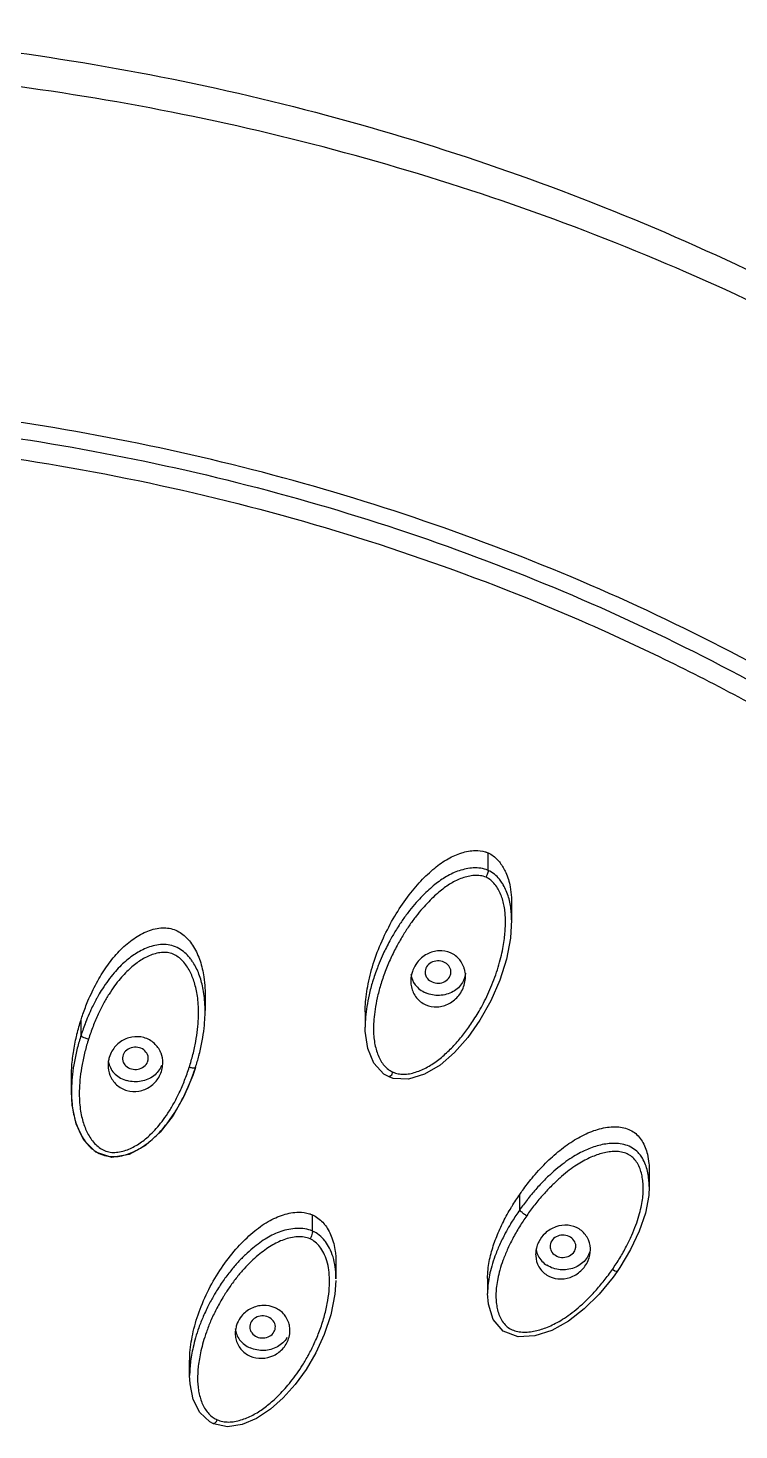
# Model space of a CAD drawing. Extents: x -1802 to -1505, y -7177 to -6757.
# Drawn here: x -1712.2 to -1692.71, y -6900.28 to -6861.85 of the extents above; entities that cross this region are included whole.
import ezdxf

# ---------------------------------------------------------------- set-up
doc = ezdxf.new("R2010")
doc.units = 0
doc.header["$LTSCALE"] = 5
doc.header["$MEASUREMENT"] = 0
doc.layers.add('DWG', color=7, linetype='CONTINUOUS')

msp = doc.modelspace()

# ---------------------------------------------------------------- linework, layer by layer
at = {"layer": 'DWG'}
for p, q in [((-1699.584, -6884.943), (-1699.584, -6884.462)), ((-1698.942, -6885.85), (-1698.942, -6886.305)), ((-1707.343, -6888.354), (-1707.343, -6888.788)), ((-1710.744, -6889.464), (-1710.744, -6889.041)), ((-1702.953, -6888.822), (-1702.953, -6889.243)), ((-1711.007, -6891.007), (-1711.007, -6890.595)), ((-1707.606, -6890.351), (-1707.68, -6890.569)), ((-1702.298, -6890.606), (-1702.44, -6890.526)), ((-1702.185, -6890.646), (-1702.298, -6890.606)), ((-1701.764, -6890.669), (-1702.185, -6890.646)), ((-1710.987, -6891.379), (-1711.007, -6891.004)), ((-1695.168, -6893.166), (-1695.168, -6893.611)), ((-1698.718, -6894.251), (-1698.718, -6893.828)), ((-1704.397, -6894.831), (-1704.397, -6894.388)), ((-1703.755, -6895.707), (-1703.755, -6896.136)), ((-1696.046, -6895.937), (-1696.159, -6896.095)), ((-1699.598, -6896.133), (-1699.598, -6896.539)), ((-1696.159, -6896.095), (-1696.538, -6896.557)), ((-1699.576, -6896.833), (-1699.598, -6896.539)), ((-1707.766, -6898.794), (-1707.766, -6898.39)), ((-1707.111, -6900.117), (-1707.212, -6900.064)), ((-1706.731, -6900.196), (-1707.111, -6900.117)), ((-1706.329, -6900.134), (-1706.731, -6900.196))]:
    msp.add_line(p, q, dxfattribs=at)
for points in [[(-1698.942, -6886.301), (-1698.974, -6886.805), (-1699.083, -6887.373), (-1699.266, -6887.956), (-1699.512, -6888.524), (-1699.807, -6889.052), (-1700.143, -6889.527), (-1700.508, -6889.939), (-1700.901, -6890.28), (-1701.323, -6890.533), (-1701.764, -6890.669)], [(-1702.882, -6889.825), (-1702.951, -6889.353), (-1702.953, -6889.243)], [(-1702.44, -6890.526), (-1702.714, -6890.231), (-1702.882, -6889.825)], [(-1707.68, -6890.569), (-1707.924, -6891.146), (-1708.221, -6891.667), (-1708.571, -6892.121), (-1708.974, -6892.485), (-1709.421, -6892.732), (-1709.896, -6892.817), (-1710.341, -6892.672), (-1710.667, -6892.336), (-1710.878, -6891.892), (-1710.987, -6891.379)], [(-1695.168, -6893.608), (-1695.18, -6893.852), (-1695.272, -6894.34), (-1695.441, -6894.837), (-1695.676, -6895.335)], [(-1695.676, -6895.335), (-1695.973, -6895.831), (-1696.046, -6895.937)], [(-1703.756, -6896.185), (-1703.783, -6896.563), (-1703.896, -6897.129)], [(-1696.538, -6896.557), (-1696.947, -6896.962), (-1697.381, -6897.3), (-1697.837, -6897.554), (-1698.304, -6897.706), (-1698.762, -6897.73), (-1699.172, -6897.579), (-1699.447, -6897.251), (-1699.576, -6896.833)], [(-1703.896, -6897.129), (-1704.078, -6897.67), (-1704.307, -6898.169), (-1704.574, -6898.625), (-1704.874, -6899.037), (-1705.2, -6899.402), (-1705.551, -6899.716), (-1705.93, -6899.967), (-1706.329, -6900.134)], [(-1707.669, -6899.445), (-1707.756, -6899.02), (-1707.766, -6898.79)], [(-1707.212, -6900.064), (-1707.487, -6899.809), (-1707.669, -6899.445)]]:
    msp.add_lwpolyline(points, dxfattribs=at)
for points, start_tangent, end_tangent in [([(-1784.746, -6916.717), (-1784.127, -6909.017), (-1781.977, -6900.568), (-1778.335, -6892.513), (-1773.29, -6885.057), (-1766.962, -6878.385), (-1759.495, -6872.662), (-1751.065, -6868.035), (-1741.876, -6864.631), (-1732.169, -6862.551), (-1722.198, -6861.855), (-1712.229, -6862.564), (-1702.525, -6864.658), (-1693.342, -6868.074), (-1684.921, -6872.712), (-1677.464, -6878.446), (-1671.148, -6885.126), (-1666.116, -6892.589), (-1662.488, -6900.648), (-1660.352, -6909.1), (-1659.747, -6916.717)], (0.000108, 1), (0.000114, -1)), ([(-1660.864, -6906.568), (-1662.805, -6900.054), (-1666.559, -6892.236), (-1671.683, -6885.021), (-1678.052, -6878.587), (-1685.51, -6873.092), (-1693.872, -6868.67), (-1702.933, -6865.432), (-1712.469, -6863.457), (-1722.246, -6862.793)], (-0.216879, 0.976199), (-1, 0)), ([(-1670.129, -6901.434), (-1672.284, -6897.611), (-1677.416, -6890.834), (-1683.77, -6884.878), (-1691.174, -6879.906), (-1699.426, -6876.053), (-1708.3, -6873.424), (-1717.555, -6872.092), (-1726.938, -6872.092), (-1731.035, -6872.514)], (-0.449185, 0.893439), (-0.990997, -0.133888)), ([(-1730.972, -6872.95), (-1726.896, -6872.529), (-1717.597, -6872.529), (-1708.426, -6873.85), (-1699.631, -6876.454), (-1691.453, -6880.273), (-1684.116, -6885.2), (-1677.818, -6891.103), (-1673.213, -6897.069)], (0.990963, 0.134135), (0.547309, -0.836931)), ([(-1730.93, -6873.51), (-1726.014, -6873.035), (-1720.99, -6872.938), (-1715.976, -6873.23), (-1711.013, -6873.908), (-1706.141, -6874.967), (-1701.398, -6876.399), (-1696.823, -6878.192), (-1692.453, -6880.332), (-1688.322, -6882.801), (-1684.465, -6885.579), (-1680.912, -6888.645), (-1677.692, -6891.973), (-1674.83, -6895.536), (-1672.35, -6899.307), (-1670.272, -6903.254), (-1668.612, -6907.346), (-1667.385, -6911.55), (-1666.826, -6914.31)], (0.990954, 0.134202), (0.165725, -0.986172)), ([(-1702.706, -6887.431), (-1702.456, -6886.797), (-1702.144, -6886.203), (-1701.793, -6885.675), (-1701.424, -6885.235), (-1701.048, -6884.882), (-1700.68, -6884.623), (-1700.308, -6884.462)], (0.311714, 0.950176), (0.955818, 0.293958)), ([(-1700.308, -6884.462), (-1699.939, -6884.398), (-1699.662, -6884.433)], (0.955818, 0.293958), (0.957579, -0.288171)), ([(-1699.662, -6884.433), (-1699.635, -6884.442)], (0.957579, -0.288171), (0.944914, -0.32732)), ([(-1699.635, -6884.442), (-1699.584, -6884.462)], (0.944914, -0.32732), (0.915449, -0.402433)), ([(-1699.584, -6884.462), (-1699.542, -6884.483)], (0.915449, -0.402433), (0.88422, -0.46707)), ([(-1699.542, -6884.483), (-1699.297, -6884.684), (-1699.253, -6884.738)], (0.88422, -0.46707), (0.602562, -0.798072)), ([(-1699.253, -6884.738), (-1699.099, -6885.003)], (0.602562, -0.798072), (0.404499, -0.914538)), ([(-1700.374, -6884.953), (-1700.555, -6885.024), (-1700.726, -6885.112), (-1700.887, -6885.215), (-1701.045, -6885.335), (-1701.206, -6885.473), (-1701.378, -6885.637), (-1701.556, -6885.828), (-1701.737, -6886.045), (-1701.917, -6886.289), (-1702, -6886.411)], (-0.949179, -0.314738), (-0.551782, -0.833988)), ([(-1699.64, -6885.131), (-1699.794, -6885.089), (-1699.96, -6885.084), (-1700.127, -6885.109), (-1700.293, -6885.156), (-1700.453, -6885.221), (-1700.605, -6885.303), (-1700.751, -6885.399), (-1700.897, -6885.512), (-1701.05, -6885.645)], (-0.915505, 0.402305), (-0.736553, -0.676379)), ([(-1699.989, -6884.877), (-1700.185, -6884.902), (-1700.374, -6884.953)], (-0.998705, -0.050869), (-0.949179, -0.314738)), ([(-1699.584, -6884.943), (-1699.786, -6884.886), (-1699.989, -6884.877)], (-0.915616, 0.402055), (-0.998705, -0.050869)), ([(-1699.584, -6884.943), (-1699.611, -6885.06), (-1699.64, -6885.131)], (0.001142, -0.999999), (-0.421508, -0.906825)), ([(-1699.509, -6885.214), (-1699.64, -6885.131)], (-0.771695, 0.635993), (-0.915218, 0.40296)), ([(-1699.274, -6885.187), (-1699.411, -6885.049), (-1699.584, -6884.943)], (-0.631982, 0.774983), (-0.915242, 0.402905)), ([(-1699.306, -6885.463), (-1699.397, -6885.329), (-1699.509, -6885.214)], (-0.497216, 0.867627), (-0.771695, 0.635993)), ([(-1699.232, -6885.243), (-1699.274, -6885.187)], (-0.58305, 0.812437), (-0.631982, 0.774983)), ([(-1699.099, -6885.003), (-1698.98, -6885.391)], (0.404499, -0.914538), (0.184106, -0.982906)), ([(-1699.234, -6885.61), (-1699.306, -6885.463)], (-0.385052, 0.922895), (-0.497216, 0.867627)), ([(-1699.118, -6886.095), (-1699.14, -6885.929), (-1699.179, -6885.767), (-1699.234, -6885.61)], (-0.092635, 0.9957), (-0.385052, 0.922895)), ([(-1699.167, -6885.342), (-1699.232, -6885.243)], (-0.504723, 0.863281), (-0.58305, 0.812437)), ([(-1699.022, -6885.681), (-1699.085, -6885.508), (-1699.167, -6885.342)], (-0.285619, 0.958343), (-0.504723, 0.863281)), ([(-1698.98, -6885.391), (-1698.946, -6885.684)], (0.184106, -0.982906), (0.052759, -0.998607)), ([(-1701.05, -6885.645), (-1701.212, -6885.803), (-1701.382, -6885.987), (-1701.555, -6886.196), (-1701.728, -6886.433), (-1701.902, -6886.701), (-1702.079, -6887.007), (-1702.251, -6887.352)], (-0.736553, -0.676379), (-0.418393, -0.908266)), ([(-1698.942, -6886.301), (-1698.943, -6886.222), (-1698.954, -6886.041), (-1698.979, -6885.86), (-1699.022, -6885.681)], (-0.001171, 0.999999), (-0.285619, 0.958343)), ([(-1698.946, -6885.684), (-1698.942, -6885.84), (-1698.942, -6885.85)], (0.052759, -0.998607), (0.000921, -1)), ([(-1699.118, -6886.621), (-1699.109, -6886.439), (-1699.108, -6886.265), (-1699.118, -6886.095)], (0.075416, 0.997152), (-0.092635, 0.9957)), ([(-1710.553, -6888.522), (-1710.318, -6888.031), (-1710.046, -6887.588), (-1709.737, -6887.201), (-1709.391, -6886.883), (-1709.011, -6886.648), (-1708.608, -6886.525), (-1708.232, -6886.552), (-1707.914, -6886.73), (-1707.658, -6887.038), (-1707.481, -6887.424)], (0.388644, 0.921388), (0.318907, -0.947786)), ([(-1702, -6886.411), (-1702.099, -6886.564), (-1702.257, -6886.835)], (-0.551782, -0.833988), (-0.483192, -0.875515)), ([(-1699.17, -6887.029), (-1699.138, -6886.815), (-1699.118, -6886.621)], (0.175062, 0.984557), (0.075416, 0.997152)), ([(-1707.696, -6887.431), (-1707.761, -6887.345), (-1707.899, -6887.201), (-1708.065, -6887.083), (-1708.256, -6887.005), (-1708.462, -6886.975), (-1708.669, -6886.991), (-1708.868, -6887.043), (-1709.052, -6887.119), (-1709.219, -6887.211), (-1709.375, -6887.316), (-1709.528, -6887.439), (-1709.681, -6887.583), (-1709.839, -6887.755), (-1709.999, -6887.958), (-1710.16, -6888.193)], (-0.566622, 0.823978), (-0.535916, -0.844271)), ([(-1702.257, -6886.835), (-1702.281, -6886.879), (-1702.459, -6887.233)], (-0.483192, -0.875515), (-0.420784, -0.907161)), ([(-1700.931, -6887.147), (-1701.258, -6887.24), (-1701.528, -6887.469)], (-0.998795, -0.049082), (-0.610592, -0.791945)), ([(-1700.614, -6887.204), (-1700.931, -6887.147)], (-0.915446, 0.402441), (-0.998795, -0.049082)), ([(-1699.288, -6887.529), (-1699.219, -6887.268), (-1699.17, -6887.029)], (0.279042, 0.960279), (0.175062, 0.984557)), ([(-1707.899, -6887.496), (-1708.015, -6887.372), (-1708.149, -6887.275), (-1708.296, -6887.214), (-1708.456, -6887.192), (-1708.624, -6887.207), (-1708.792, -6887.253), (-1708.953, -6887.322), (-1709.102, -6887.406), (-1709.243, -6887.504), (-1709.383, -6887.618), (-1709.525, -6887.754)], (-0.62278, 0.782397), (-0.697861, -0.716233)), ([(-1707.803, -6887.635), (-1707.899, -6887.496)], (-0.51383, 0.857892), (-0.62278, 0.782397)), ([(-1707.651, -6887.502), (-1707.696, -6887.431)], (-0.520038, 0.854143), (-0.566622, 0.823978)), ([(-1707.564, -6887.664), (-1707.651, -6887.502)], (-0.425361, 0.905024), (-0.520038, 0.854143)), ([(-1707.481, -6887.424), (-1707.377, -6887.864)], (0.318907, -0.947786), (0.145945, -0.989293)), ([(-1702.871, -6888.054), (-1702.706, -6887.431)], (0.195428, 0.980718), (0.311714, 0.950176)), ([(-1702.568, -6887.483), (-1702.619, -6887.612), (-1702.751, -6887.995)], (-0.380048, -0.924967), (-0.288943, -0.957346)), ([(-1702.459, -6887.233), (-1702.568, -6887.483)], (-0.420784, -0.907161), (-0.380048, -0.924967)), ([(-1702.251, -6887.352), (-1702.406, -6887.72), (-1702.532, -6888.091)], (-0.418393, -0.908266), (-0.287231, -0.957861)), ([(-1701.528, -6887.469), (-1701.648, -6887.683)], (-0.610592, -0.791945), (-0.361862, -0.932232)), ([(-1701.571, -6890.475), (-1701.404, -6890.412), (-1701.242, -6890.331), (-1701.086, -6890.236), (-1700.936, -6890.127), (-1700.792, -6890.008), (-1700.654, -6889.88), (-1700.523, -6889.745), (-1700.398, -6889.605), (-1700.278, -6889.462), (-1700.165, -6889.314), (-1700.055, -6889.159), (-1699.944, -6888.99), (-1699.83, -6888.8), (-1699.711, -6888.583), (-1699.592, -6888.34), (-1699.479, -6888.077), (-1699.375, -6887.803), (-1699.288, -6887.529)], (0.952926, 0.303202), (0.279042, 0.960279)), ([(-1700.795, -6887.456), (-1700.974, -6887.423), (-1701.148, -6887.473), (-1701.272, -6887.591), (-1701.311, -6887.747)], (-0.915446, 0.402441), (0.057622, -0.998338)), ([(-1700.609, -6887.783), (-1700.604, -6887.712), (-1700.66, -6887.561), (-1700.795, -6887.456)], (0.210257, 0.977646), (-0.915446, 0.402441)), ([(-1700.359, -6887.4), (-1700.614, -6887.204)], (-0.624603, 0.780942), (-0.915446, 0.402441)), ([(-1700.243, -6887.615), (-1700.359, -6887.4)], (-0.318195, 0.948025), (-0.624603, 0.780942)), ([(-1709.525, -6887.754), (-1709.672, -6887.916), (-1709.823, -6888.11), (-1709.976, -6888.336)], (-0.697861, -0.716233), (-0.532546, -0.846401)), ([(-1707.663, -6887.936), (-1707.726, -6887.782), (-1707.803, -6887.635)], (-0.336176, 0.941799), (-0.51383, 0.857892)), ([(-1707.343, -6888.788), (-1707.345, -6888.684), (-1707.361, -6888.435), (-1707.393, -6888.212), (-1707.437, -6888.013), (-1707.494, -6887.832), (-1707.564, -6887.664)], (-0.000024, 1), (-0.425361, 0.905024)), ([(-1707.377, -6887.864), (-1707.347, -6888.178)], (0.145945, -0.989293), (0.046797, -0.998904)), ([(-1701.683, -6887.794), (-1701.704, -6887.979)], (-0.228479, -0.973549), (0.000644, -1)), ([(-1701.7, -6887.794), (-1701.583, -6888.077)], (0.125144, -0.992139), (0.599636, -0.800273)), ([(-1701.669, -6887.742), (-1701.683, -6887.794)], (-0.290958, -0.956736), (-0.228479, -0.973549)), ([(-1701.648, -6887.683), (-1701.669, -6887.742)], (-0.361862, -0.932232), (-0.290958, -0.956736)), ([(-1701.311, -6887.747), (-1701.279, -6887.858)], (0.057622, -0.998338), (0.461829, -0.886969)), ([(-1701.295, -6888.628), (-1700.978, -6888.686), (-1700.652, -6888.595), (-1700.384, -6888.37), (-1700.228, -6888.047), (-1700.204, -6887.855)], (0.915446, -0.402441), (-0.000313, 1)), ([(-1701.279, -6887.858), (-1701.254, -6887.898), (-1701.119, -6888.003)], (0.461829, -0.886969), (0.915446, -0.402441)), ([(-1701.119, -6888.003), (-1700.94, -6888.036), (-1700.766, -6887.987), (-1700.642, -6887.868), (-1700.609, -6887.783)], (0.915446, -0.402441), (0.210257, 0.977646)), ([(-1700.206, -6887.759), (-1700.286, -6888.019)], (-0.066812, -0.997766), (-0.505203, -0.863001)), ([(-1700.22, -6887.699), (-1700.243, -6887.615)], (-0.204358, 0.978896), (-0.318195, 0.948025)), ([(-1700.204, -6887.855), (-1700.22, -6887.699)], (-0.000313, 1), (-0.204358, 0.978896)), ([(-1710.16, -6888.193), (-1710.272, -6888.379)], (-0.535916, -0.844271), (-0.496263, -0.868172)), ([(-1707.611, -6888.104), (-1707.663, -6887.936)], (-0.256811, 0.966462), (-0.336176, 0.941799)), ([(-1707.525, -6888.737), (-1707.54, -6888.5), (-1707.569, -6888.29), (-1707.611, -6888.104)], (-0.027242, 0.999629), (-0.256811, 0.966462)), ([(-1707.347, -6888.178), (-1707.343, -6888.344), (-1707.343, -6888.354)], (0.046797, -0.998904), (-0.00014, -1)), ([(-1702.947, -6888.622), (-1702.871, -6888.054)], (0.061678, 0.998096), (0.195428, 0.980718)), ([(-1702.751, -6887.995), (-1702.846, -6888.355)], (-0.288943, -0.957346), (-0.21943, -0.975628)), ([(-1702.532, -6888.091), (-1702.623, -6888.44), (-1702.682, -6888.751)], (-0.287231, -0.957861), (-0.15242, -0.988316)), ([(-1701.704, -6887.979), (-1701.687, -6888.139), (-1701.549, -6888.433), (-1701.295, -6888.628)], (0.000644, -1), (0.915446, -0.402441)), ([(-1701.583, -6888.077), (-1701.295, -6888.301)], (0.599636, -0.800273), (0.915446, -0.402441)), ([(-1700.286, -6888.019), (-1700.546, -6888.268), (-1700.915, -6888.371), (-1701.295, -6888.301)], (-0.505203, -0.863001), (-0.915446, 0.402441)), ([(-1710.693, -6888.886), (-1710.553, -6888.522)], (0.328614, 0.944464), (0.388644, 0.921388)), ([(-1710.317, -6888.46), (-1710.471, -6888.765), (-1710.573, -6888.996)], (-0.480112, -0.877207), (-0.382865, -0.923804)), ([(-1710.272, -6888.379), (-1710.317, -6888.46)], (-0.496263, -0.868172), (-0.480112, -0.877207)), ([(-1709.976, -6888.336), (-1710.126, -6888.593), (-1710.274, -6888.888)], (-0.532546, -0.846401), (-0.42089, -0.907112)), ([(-1702.846, -6888.355), (-1702.907, -6888.678), (-1702.942, -6888.968), (-1702.953, -6889.227), (-1702.953, -6889.233)], (-0.21943, -0.975628), (0.000037, -1)), ([(-1702.953, -6888.822), (-1702.947, -6888.622)], (0.000216, 1), (0.061678, 0.998096)), ([(-1710.855, -6889.433), (-1710.744, -6889.041)], (0.239211, 0.970968), (0.303723, 0.95276)), ([(-1710.744, -6889.041), (-1710.693, -6888.886)], (0.303723, 0.95276), (0.328614, 0.944464)), ([(-1710.573, -6888.996), (-1710.617, -6889.105)], (-0.382865, -0.923804), (-0.364545, -0.931186)), ([(-1710.274, -6888.888), (-1710.415, -6889.219)], (-0.42089, -0.907112), (-0.362712, -0.931901)), ([(-1707.55, -6889.301), (-1707.527, -6889.004)], (0.111323, 0.993784), (0.043273, 0.999063)), ([(-1707.527, -6889.004), (-1707.525, -6888.737)], (0.043273, 0.999063), (-0.027242, 0.999629)), ([(-1707.422, -6889.613), (-1707.371, -6889.271), (-1707.347, -6888.962), (-1707.343, -6888.788)], (0.178995, 0.98385), (-0.000024, 1)), ([(-1702.715, -6889.029), (-1702.726, -6889.275), (-1702.718, -6889.489)], (-0.082364, -0.996602), (0.083567, -0.996502)), ([(-1702.682, -6888.751), (-1702.715, -6889.029)], (-0.15242, -0.988316), (-0.082364, -0.996602)), ([(-1710.869, -6889.493), (-1710.855, -6889.433)], (0.22903, 0.973419), (0.239211, 0.970968)), ([(-1710.617, -6889.105), (-1710.744, -6889.464)], (-0.364545, -0.931186), (-0.30558, -0.952166)), ([(-1710.415, -6889.219), (-1710.539, -6889.568)], (-0.362712, -0.931901), (-0.304117, -0.952635)), ([(-1707.599, -6889.632), (-1707.55, -6889.301)], (0.178155, 0.984002), (0.111323, 0.993784)), ([(-1710.954, -6889.932), (-1710.869, -6889.493)], (0.14909, 0.988824), (0.22903, 0.973419)), ([(-1710.846, -6889.817), (-1710.927, -6890.184)], (-0.24694, -0.969031), (-0.181644, -0.983364)), ([(-1710.744, -6889.464), (-1710.846, -6889.817)], (-0.305581, -0.952166), (-0.24694, -0.969031)), ([(-1710.744, -6889.464), (-1710.635, -6889.534), (-1710.539, -6889.568)], (0.320223, -0.947342), (0.962294, -0.27201)), ([(-1710.539, -6889.568), (-1710.637, -6889.911)], (-0.304118, -0.952634), (-0.245753, -0.969333)), ([(-1709.349, -6889.512), (-1709.663, -6889.643), (-1709.896, -6889.896)], (-0.985166, -0.171603), (-0.503391, -0.864059)), ([(-1709.326, -6889.798), (-1709.489, -6889.869), (-1709.589, -6890.002), (-1709.598, -6890.16), (-1709.589, -6890.191)], (-0.983729, -0.179661), (0.355355, -0.934731)), ([(-1709.021, -6889.528), (-1709.349, -6889.512)], (-0.96288, 0.269931), (-0.985166, -0.171603)), ([(-1709.144, -6889.806), (-1709.326, -6889.798)], (-0.96288, 0.269931), (-0.983729, -0.179661)), ([(-1708.911, -6890.167), (-1708.908, -6890.032), (-1708.991, -6889.892), (-1709.144, -6889.806)], (0.261743, 0.965138), (-0.96288, 0.269931)), ([(-1708.734, -6889.687), (-1709.021, -6889.528)], (-0.739237, 0.673445), (-0.96288, 0.269931)), ([(-1708.561, -6889.93), (-1708.734, -6889.687)], (-0.394222, 0.919015), (-0.739237, 0.673445)), ([(-1707.777, -6890.342), (-1707.676, -6889.989), (-1707.599, -6889.632)], (0.304179, 0.952615), (0.178155, 0.984002)), ([(-1707.513, -6890.026), (-1707.502, -6889.981), (-1707.422, -6889.613)], (0.252221, 0.96767), (0.178995, 0.98385)), ([(-1702.718, -6889.489), (-1702.694, -6889.676), (-1702.654, -6889.849)], (0.083567, -0.996502), (0.271245, -0.96251)), ([(-1710.927, -6890.184), (-1710.979, -6890.536), (-1711.004, -6890.859)], (-0.181644, -0.983364), (-0.038164, -0.999271)), ([(-1711, -6890.366), (-1710.954, -6889.932)], (0.056955, 0.998377), (0.14909, 0.988824)), ([(-1710.637, -6889.911), (-1710.715, -6890.268)], (-0.245753, -0.969333), (-0.180764, -0.983527)), ([(-1710, -6890.224), (-1710.002, -6890.287)], (-0.082518, -0.99659), (0.001354, -0.999999)), ([(-1709.996, -6890.186), (-1710, -6890.224)], (-0.132767, -0.991147), (-0.082518, -0.99659)), ([(-1709.971, -6890.07), (-1709.996, -6890.186)], (-0.283586, -0.958947), (-0.132767, -0.991147)), ([(-1709.993, -6890.194), (-1709.986, -6890.228), (-1709.81, -6890.526)], (0.174287, -0.984695), (0.721172, -0.692756)), ([(-1709.896, -6889.896), (-1709.971, -6890.07)], (-0.503391, -0.864059), (-0.283586, -0.958947)), ([(-1709.589, -6890.191), (-1709.516, -6890.3), (-1709.363, -6890.386)], (0.355355, -0.934731), (0.96288, -0.269931)), ([(-1709.484, -6890.977), (-1709.157, -6890.993), (-1708.845, -6890.865), (-1708.613, -6890.617), (-1708.506, -6890.291), (-1708.502, -6890.22)], (0.96288, -0.269931), (-0.000954, 1)), ([(-1709.363, -6890.386), (-1709.181, -6890.394), (-1709.018, -6890.322), (-1708.918, -6890.19), (-1708.911, -6890.167)], (0.96288, -0.269931), (0.261743, 0.965138)), ([(-1708.502, -6890.22), (-1708.55, -6889.957), (-1708.561, -6889.93)], (-0.000954, 1), (-0.394222, 0.919015)), ([(-1707.606, -6890.344), (-1707.513, -6890.026)], (0.30559, 0.952163), (0.252221, 0.96767)), ([(-1702.654, -6889.849), (-1702.598, -6890.013)], (0.271245, -0.96251), (0.379263, -0.925289)), ([(-1702.598, -6890.013), (-1702.524, -6890.164), (-1702.431, -6890.294), (-1702.318, -6890.398), (-1702.214, -6890.462)], (0.379263, -0.925289), (0.898019, -0.439956)), ([(-1711.007, -6890.595), (-1711, -6890.366)], (0.000005, 1), (0.056955, 0.998377)), ([(-1710.715, -6890.268), (-1710.766, -6890.609), (-1710.789, -6890.919)], (-0.180764, -0.983527), (-0.0381, -0.999274)), ([(-1710.002, -6890.287), (-1709.952, -6890.554), (-1709.769, -6890.82), (-1709.484, -6890.977)], (0.001354, -0.999999), (0.96288, -0.269931)), ([(-1709.81, -6890.526), (-1709.484, -6890.708)], (0.721172, -0.692756), (0.96288, -0.269931)), ([(-1708.539, -6890.293), (-1708.75, -6890.574), (-1709.096, -6890.726), (-1709.484, -6890.708)], (-0.349104, -0.937084), (-0.96288, 0.269931)), ([(-1708.05, -6891.039), (-1707.903, -6890.697), (-1707.777, -6890.342)], (0.427609, 0.903964), (0.304179, 0.952615)), ([(-1707.605, -6890.351), (-1707.685, -6890.361), (-1707.777, -6890.342)], (-0.202425, -0.979298), (-0.963459, 0.267858)), ([(-1707.721, -6890.669), (-1707.606, -6890.344)], (0.360189, 0.93288), (0.30559, 0.952163)), ([(-1702.297, -6890.587), (-1702.246, -6890.567), (-1702.19, -6890.473)], (0.998986, -0.045019), (0.439371, 0.898305)), ([(-1702.214, -6890.462), (-1702.19, -6890.473)], (0.898019, -0.439956), (0.915363, -0.40263)), ([(-1702.19, -6890.473), (-1702.05, -6890.517)], (0.915439, -0.402458), (0.980549, -0.196276)), ([(-1702.05, -6890.517), (-1701.898, -6890.531), (-1701.737, -6890.517), (-1701.571, -6890.475)], (0.980549, -0.196276), (0.952926, 0.303202)), ([(-1711.004, -6890.859), (-1711.007, -6891.004)], (-0.038164, -0.999271), (-0.000863, -1)), ([(-1710.789, -6890.919), (-1710.789, -6891.194)], (-0.0381, -0.999274), (0.038473, -0.99926)), ([(-1707.889, -6891.06), (-1707.736, -6890.709), (-1707.721, -6890.669)], (0.429759, 0.902944), (0.360189, 0.93288)), ([(-1711.007, -6891.007), (-1711.004, -6891.147), (-1710.991, -6891.333)], (0.000005, -1), (0.097106, -0.995274)), ([(-1710.991, -6891.333), (-1710.984, -6891.401), (-1710.947, -6891.625), (-1710.897, -6891.823), (-1710.834, -6892.002), (-1710.757, -6892.17), (-1710.66, -6892.331), (-1710.536, -6892.485), (-1710.382, -6892.621), (-1710.2, -6892.724), (-1709.996, -6892.78), (-1709.783, -6892.788), (-1709.573, -6892.753), (-1709.377, -6892.688), (-1709.199, -6892.604), (-1709.034, -6892.504), (-1708.876, -6892.387), (-1708.717, -6892.25), (-1708.553, -6892.083), (-1708.385, -6891.88), (-1708.216, -6891.643), (-1708.051, -6891.373), (-1707.889, -6891.06)], (0.097106, -0.995274), (0.429759, 0.902944)), ([(-1710.789, -6891.194), (-1710.771, -6891.435), (-1710.737, -6891.645)], (0.038473, -0.99926), (0.20202, -0.979381)), ([(-1710.737, -6891.645), (-1710.691, -6891.83), (-1710.633, -6891.995), (-1710.564, -6892.148), (-1710.478, -6892.292), (-1710.371, -6892.427), (-1710.244, -6892.542), (-1710.1, -6892.624), (-1709.943, -6892.668), (-1709.775, -6892.672), (-1709.601, -6892.642), (-1709.432, -6892.584), (-1709.274, -6892.507), (-1709.126, -6892.415), (-1708.981, -6892.307), (-1708.835, -6892.178), (-1708.683, -6892.021), (-1708.524, -6891.828), (-1708.364, -6891.601), (-1708.206, -6891.341), (-1708.05, -6891.039)], (0.20202, -0.979381), (0.427609, 0.903964)), ([(-1698.379, -6893.381), (-1698.009, -6892.974), (-1697.619, -6892.621), (-1697.212, -6892.332), (-1696.791, -6892.118), (-1696.364, -6891.993), (-1695.95, -6891.982), (-1695.606, -6892.107), (-1695.363, -6892.363)], (0.63832, 0.769771), (0.52997, -0.848016)), ([(-1696.01, -6892.432), (-1696.213, -6892.428), (-1696.408, -6892.453), (-1696.593, -6892.496), (-1696.772, -6892.556), (-1696.953, -6892.633), (-1697.142, -6892.731), (-1697.342, -6892.854), (-1697.555, -6893.006), (-1697.778, -6893.189)], (-0.995091, 0.098965), (-0.752649, -0.658422)), ([(-1695.81, -6892.472), (-1696.01, -6892.432)], (-0.954379, 0.298597), (-0.995091, 0.098965)), ([(-1695.43, -6892.726), (-1695.471, -6892.68), (-1695.626, -6892.555), (-1695.81, -6892.472)], (-0.635621, 0.772001), (-0.954379, 0.298597)), ([(-1695.363, -6892.363), (-1695.217, -6892.726)], (0.52997, -0.848016), (0.232195, -0.972669)), ([(-1696.01, -6892.654), (-1696.181, -6892.653), (-1696.352, -6892.677), (-1696.517, -6892.718), (-1696.68, -6892.774), (-1696.846, -6892.847), (-1697.02, -6892.939), (-1697.207, -6893.056), (-1697.408, -6893.202)], (-0.996243, 0.086606), (-0.789681, -0.613518)), ([(-1695.848, -6892.684), (-1696.01, -6892.654)], (-0.956999, 0.290091), (-0.996243, 0.086606)), ([(-1695.586, -6892.845), (-1695.706, -6892.747), (-1695.848, -6892.684)], (-0.687626, 0.726065), (-0.956999, 0.290091)), ([(-1695.49, -6892.973), (-1695.586, -6892.845)], (-0.509898, 0.860235), (-0.687626, 0.726065)), ([(-1695.268, -6893.011), (-1695.353, -6892.836), (-1695.43, -6892.726)], (-0.358245, 0.933628), (-0.635621, 0.772001)), ([(-1695.217, -6892.726), (-1695.176, -6892.977)], (0.232195, -0.972669), (0.089432, -0.995993)), ([(-1697.778, -6893.189), (-1698.007, -6893.403)], (-0.752649, -0.658422), (-0.710654, -0.703542)), ([(-1697.408, -6893.202), (-1697.619, -6893.378), (-1697.839, -6893.585)], (-0.789681, -0.613518), (-0.707463, -0.70675)), ([(-1695.344, -6893.442), (-1695.372, -6893.281), (-1695.419, -6893.123), (-1695.49, -6892.973)], (-0.118703, 0.99293), (-0.509898, 0.860235)), ([(-1695.168, -6893.608), (-1695.169, -6893.548), (-1695.182, -6893.368), (-1695.214, -6893.19), (-1695.268, -6893.011)], (-0.001781, 0.999998), (-0.358245, 0.933628)), ([(-1695.176, -6892.977), (-1695.168, -6893.142), (-1695.168, -6893.166)], (0.089432, -0.995993), (-0.000104, -1)), ([(-1698.636, -6893.712), (-1698.379, -6893.381)], (0.587564, 0.809177), (0.63832, 0.769771)), ([(-1698.007, -6893.403), (-1698.246, -6893.654), (-1698.487, -6893.941), (-1698.508, -6893.967)], (-0.710654, -0.703542), (-0.61661, -0.787269)), ([(-1697.839, -6893.585), (-1698.068, -6893.828)], (-0.707463, -0.70675), (-0.663934, -0.747791)), ([(-1695.332, -6893.607), (-1695.344, -6893.442)], (-0.028289, 0.9996), (-0.118703, 0.99293)), ([(-1695.334, -6893.782), (-1695.332, -6893.607)], (0.05419, 0.998531), (-0.028289, 0.9996)), ([(-1698.928, -6894.151), (-1698.718, -6893.828)], (0.520785, 0.853688), (0.570212, 0.821497)), ([(-1698.718, -6893.828), (-1698.636, -6893.712)], (0.570212, 0.821497), (0.587564, 0.809177)), ([(-1698.508, -6893.967), (-1698.718, -6894.251)], (-0.61661, -0.787269), (-0.573172, -0.819435)), ([(-1698.068, -6893.828), (-1698.302, -6894.108), (-1698.307, -6894.115)], (-0.663934, -0.747791), (-0.616931, -0.787017)), ([(-1695.389, -6894.18), (-1695.352, -6893.971), (-1695.334, -6893.782)], (0.208421, 0.978039), (0.05419, 0.998531)), ([(-1707.48, -6896.974), (-1707.2, -6896.355), (-1706.846, -6895.775), (-1706.448, -6895.271), (-1706.03, -6894.868), (-1705.611, -6894.569), (-1705.194, -6894.384)], (0.35284, 0.935684), (0.955106, 0.296264)), ([(-1705.194, -6894.384), (-1704.779, -6894.315), (-1704.476, -6894.358)], (0.955106, 0.296264), (0.95379, -0.300475)), ([(-1704.476, -6894.358), (-1704.449, -6894.367)], (0.95379, -0.300475), (0.942151, -0.335188)), ([(-1704.449, -6894.367), (-1704.397, -6894.388)], (0.942151, -0.335188), (0.915451, -0.402429)), ([(-1704.397, -6894.388), (-1704.364, -6894.403)], (0.915451, -0.402429), (0.894331, -0.447405)), ([(-1704.364, -6894.403), (-1704.088, -6894.624), (-1704.075, -6894.639)], (0.894331, -0.447405), (0.636227, -0.771502)), ([(-1699.19, -6894.626), (-1698.974, -6894.228)], (0.440551, 0.897728), (0.508521, 0.861049)), ([(-1698.974, -6894.228), (-1698.928, -6894.151)], (0.508521, 0.861049), (0.520785, 0.853688)), ([(-1698.718, -6894.251), (-1698.923, -6894.562)], (-0.573172, -0.819435), (-0.525025, -0.851087)), ([(-1698.525, -6894.409), (-1698.723, -6894.712)], (-0.57086, -0.821047), (-0.522812, -0.852448)), ([(-1698.718, -6894.251), (-1698.68, -6894.293), (-1698.61, -6894.351), (-1698.525, -6894.409)], (0.493204, -0.869914), (0.846449, -0.53247)), ([(-1698.307, -6894.115), (-1698.525, -6894.409)], (-0.616931, -0.787017), (-0.570859, -0.821048)), ([(-1695.791, -6895.249), (-1695.644, -6894.944), (-1695.531, -6894.666), (-1695.447, -6894.411), (-1695.389, -6894.18)], (0.463863, 0.885907), (0.208421, 0.978039)), ([(-1704.61, -6894.77), (-1704.827, -6894.758), (-1705.05, -6894.785), (-1705.264, -6894.843)], (-0.987275, 0.159023), (-0.946585, -0.322453)), ([(-1704.397, -6894.831), (-1704.61, -6894.77)], (-0.915675, 0.401921), (-0.987275, 0.159023)), ([(-1704.397, -6894.831), (-1704.406, -6894.889), (-1704.43, -6894.965), (-1704.466, -6895.045)], (0.00036, -1), (-0.451476, -0.892283)), ([(-1704.214, -6894.943), (-1704.397, -6894.831)], (-0.780814, 0.624764), (-0.915248, 0.40289)), ([(-1704.075, -6894.639), (-1703.884, -6894.969)], (0.636227, -0.771502), (0.374573, -0.927198)), ([(-1699.367, -6895.03), (-1699.19, -6894.626)], (0.359574, 0.933117), (0.440551, 0.897728)), ([(-1698.99, -6894.674), (-1699.113, -6894.892), (-1699.272, -6895.216)], (-0.507057, -0.861913), (-0.409988, -0.912091)), ([(-1698.923, -6894.562), (-1698.99, -6894.674)], (-0.525025, -0.851087), (-0.507057, -0.861913)), ([(-1698.723, -6894.712), (-1698.906, -6895.033)], (-0.522812, -0.852448), (-0.468057, -0.883698)), ([(-1697.392, -6894.671), (-1697.727, -6894.714), (-1698.023, -6894.894)], (-0.995104, 0.09883), (-0.728561, -0.684981)), ([(-1697.089, -6894.773), (-1697.392, -6894.671)], (-0.847292, 0.531127), (-0.995104, 0.09883)), ([(-1696.87, -6895.001), (-1697.089, -6894.773)], (-0.500783, 0.865573), (-0.847292, 0.531127)), ([(-1705.84, -6895.149), (-1706.035, -6895.3), (-1706.236, -6895.478), (-1706.438, -6895.684), (-1706.641, -6895.92), (-1706.847, -6896.195), (-1707.05, -6896.508), (-1707.083, -6896.563)], (-0.812169, -0.583423), (-0.506793, -0.862068)), ([(-1704.466, -6895.045), (-1704.63, -6894.998), (-1704.807, -6894.99), (-1704.997, -6895.015), (-1705.185, -6895.069), (-1705.362, -6895.142), (-1705.531, -6895.235), (-1705.706, -6895.352), (-1705.89, -6895.496)], (-0.915669, 0.401933), (-0.766185, -0.64262)), ([(-1705.264, -6894.843), (-1705.463, -6894.924), (-1705.651, -6895.024), (-1705.84, -6895.149)], (-0.946585, -0.322453), (-0.812169, -0.583423)), ([(-1704.324, -6895.132), (-1704.466, -6895.045)], (-0.777453, 0.628941), (-0.915246, 0.402895)), ([(-1704.2, -6895.26), (-1704.324, -6895.132)], (-0.616752, 0.787158), (-0.777453, 0.628941)), ([(-1704.046, -6895.118), (-1704.061, -6895.097), (-1704.214, -6894.943)], (-0.603135, 0.797639), (-0.780814, 0.624764)), ([(-1703.933, -6895.299), (-1704.046, -6895.118)], (-0.45679, 0.889575), (-0.603135, 0.797639)), ([(-1703.884, -6894.969), (-1703.775, -6895.387)], (0.374573, -0.927198), (0.13519, -0.99082)), ([(-1699.503, -6895.447), (-1699.367, -6895.03)], (0.253933, 0.967222), (0.359574, 0.933117)), ([(-1699.272, -6895.216), (-1699.395, -6895.518)], (-0.409988, -0.912091), (-0.344902, -0.938639)), ([(-1698.906, -6895.033), (-1699.059, -6895.346)], (-0.468057, -0.883698), (-0.407928, -0.913014)), ([(-1698.222, -6895.181), (-1698.247, -6895.25)], (-0.381587, -0.924333), (-0.293346, -0.956006)), ([(-1698.196, -6895.125), (-1698.222, -6895.181)], (-0.451353, -0.892345), (-0.381587, -0.924333)), ([(-1698.023, -6894.894), (-1698.196, -6895.125)], (-0.728561, -0.684981), (-0.451353, -0.892345)), ([(-1697.883, -6895.217), (-1697.863, -6895.354)], (-0.120654, -0.992695), (0.386537, -0.922274)), ([(-1697.817, -6895.07), (-1697.883, -6895.217)], (-0.64175, -0.766914), (-0.120654, -0.992695)), ([(-1697.324, -6895.002), (-1697.495, -6894.946), (-1697.675, -6894.97), (-1697.817, -6895.07)], (-0.847292, 0.531127), (-0.64175, -0.766914)), ([(-1697.186, -6895.305), (-1697.181, -6895.28), (-1697.21, -6895.124), (-1697.324, -6895.002)], (0.218087, 0.975929), (-0.847292, 0.531127)), ([(-1696.78, -6895.342), (-1696.781, -6895.309), (-1696.87, -6895.001)], (-0.000041, 1), (-0.500783, 0.865573)), ([(-1705.89, -6895.496), (-1706.079, -6895.666), (-1706.272, -6895.863), (-1706.466, -6896.091), (-1706.664, -6896.357), (-1706.83, -6896.611)], (-0.766185, -0.64262), (-0.523678, -0.851916)), ([(-1704.004, -6895.649), (-1704.09, -6895.434), (-1704.2, -6895.26)], (-0.290578, 0.956851), (-0.616752, 0.787158)), ([(-1703.755, -6896.136), (-1703.755, -6896.108), (-1703.776, -6895.813), (-1703.835, -6895.54), (-1703.933, -6895.299)], (-0.000385, 1), (-0.45679, 0.889575)), ([(-1703.775, -6895.387), (-1703.76, -6895.539)], (0.13519, -0.99082), (0.063944, -0.997954)), ([(-1703.76, -6895.539), (-1703.755, -6895.707)], (0.063944, -0.997954), (-0.001968, -0.999998)), ([(-1699.395, -6895.518), (-1699.485, -6895.793), (-1699.546, -6896.042), (-1699.582, -6896.266), (-1699.597, -6896.469), (-1699.598, -6896.536)], (-0.344902, -0.938639), (-0.000018, -1)), ([(-1699.585, -6895.886), (-1699.503, -6895.447)], (0.105399, 0.99443), (0.253933, 0.967222)), ([(-1699.059, -6895.346), (-1699.177, -6895.637)], (-0.407928, -0.913014), (-0.342955, -0.939352)), ([(-1698.247, -6895.25), (-1698.28, -6895.471)], (-0.293346, -0.956006), (0.000065, -1)), ([(-1698.28, -6895.471), (-1698.279, -6895.509), (-1698.19, -6895.812), (-1697.971, -6896.038)], (0.000065, -1), (0.847292, -0.531127)), ([(-1698.27, -6895.349), (-1698.215, -6895.509)], (0.183777, -0.982968), (0.456325, -0.889813)), ([(-1698.215, -6895.509), (-1697.971, -6895.77)], (0.456325, -0.889813), (0.847292, -0.531127)), ([(-1697.971, -6896.038), (-1697.669, -6896.14), (-1697.337, -6896.1), (-1697.043, -6895.924), (-1696.842, -6895.64), (-1696.78, -6895.342)], (0.847292, -0.531127), (-0.000041, 1)), ([(-1697.863, -6895.354), (-1697.855, -6895.373), (-1697.74, -6895.495)], (0.386537, -0.922274), (0.847292, -0.531127)), ([(-1697.74, -6895.495), (-1697.57, -6895.552), (-1697.389, -6895.527), (-1697.247, -6895.427), (-1697.186, -6895.305)], (0.847292, -0.531127), (0.218087, 0.975929)), ([(-1696.783, -6895.3), (-1696.784, -6895.314), (-1696.923, -6895.627)], (-0.093809, -0.99559), (-0.641702, -0.766954)), ([(-1696.176, -6895.882), (-1695.973, -6895.57), (-1695.791, -6895.249)], (0.57091, 0.821013), (0.463863, 0.885907)), ([(-1703.945, -6896.476), (-1703.933, -6896.171), (-1703.951, -6895.897), (-1704.004, -6895.649)], (0.088619, 0.996066), (-0.290578, 0.956851)), ([(-1699.598, -6896.133), (-1699.585, -6895.886)], (-0.00022, 1), (0.105399, 0.99443)), ([(-1699.263, -6895.9), (-1699.32, -6896.136), (-1699.354, -6896.346)], (-0.272851, -0.962056), (-0.115512, -0.993306)), ([(-1699.177, -6895.637), (-1699.263, -6895.9)], (-0.342955, -0.939352), (-0.272851, -0.962056)), ([(-1697.609, -6895.89), (-1697.971, -6895.77)], (-0.995769, 0.091888), (-0.847292, 0.531127)), ([(-1696.923, -6895.627), (-1697.225, -6895.837), (-1697.609, -6895.89)], (-0.641702, -0.766954), (-0.995769, 0.091888)), ([(-1696.647, -6896.477), (-1696.403, -6896.188), (-1696.176, -6895.882)], (0.670642, 0.741782), (0.57091, 0.821013)), ([(-1696.047, -6895.936), (-1696.176, -6895.882)], (-0.760211, -0.649676), (-0.84813, 0.529788)), ([(-1699.354, -6896.346), (-1699.368, -6896.535), (-1699.366, -6896.709)], (-0.115512, -0.993306), (0.058214, -0.998304)), ([(-1706.86, -6896.66), (-1707.039, -6896.982), (-1707.19, -6897.302), (-1707.308, -6897.602)], (-0.514689, -0.857377), (-0.334699, -0.942325)), ([(-1707.083, -6896.563), (-1707.236, -6896.84)], (-0.506793, -0.862068), (-0.457939, -0.888984)), ([(-1706.83, -6896.611), (-1706.86, -6896.66)], (-0.523678, -0.851916), (-0.514689, -0.857377)), ([(-1703.993, -6896.82), (-1703.945, -6896.476)], (0.184364, 0.982858), (0.088619, 0.996066)), ([(-1699.366, -6896.709), (-1699.348, -6896.873), (-1699.313, -6897.034), (-1699.255, -6897.192)], (0.058214, -0.998304), (0.420568, -0.907261)), ([(-1699.255, -6897.192), (-1699.171, -6897.335), (-1699.062, -6897.452), (-1698.928, -6897.535), (-1698.772, -6897.584), (-1698.599, -6897.601), (-1698.422, -6897.59), (-1698.25, -6897.559), (-1698.083, -6897.51), (-1697.913, -6897.445), (-1697.736, -6897.36), (-1697.544, -6897.25), (-1697.336, -6897.108), (-1697.115, -6896.933), (-1696.886, -6896.725), (-1696.647, -6896.477)], (0.420568, -0.907261), (0.670642, 0.741782)), ([(-1707.667, -6897.588), (-1707.48, -6896.974)], (0.225235, 0.974304), (0.35284, 0.935684)), ([(-1707.236, -6896.84), (-1707.392, -6897.17), (-1707.515, -6897.48)], (-0.457939, -0.888984), (-0.336086, -0.941831)), ([(-1706.364, -6900.01), (-1706.196, -6899.95), (-1706.035, -6899.875), (-1705.881, -6899.786), (-1705.735, -6899.687), (-1705.594, -6899.577), (-1705.452, -6899.453), (-1705.305, -6899.311), (-1705.152, -6899.147), (-1704.993, -6898.959), (-1704.831, -6898.745), (-1704.67, -6898.504), (-1704.51, -6898.23), (-1704.351, -6897.915), (-1704.204, -6897.564), (-1704.081, -6897.191), (-1703.993, -6896.82)], (0.957881, 0.287164), (0.184364, 0.982858)), ([(-1705.748, -6896.87), (-1706.077, -6896.952), (-1706.343, -6897.162)], (-0.999647, -0.026561), (-0.636152, -0.771564)), ([(-1705.426, -6896.932), (-1705.748, -6896.87)], (-0.915446, 0.402441), (-0.999647, -0.026561)), ([(-1705.169, -6897.127), (-1705.426, -6896.932)], (-0.633781, 0.773512), (-0.915446, 0.402441)), ([(-1705.048, -6897.35), (-1705.169, -6897.127)], (-0.301349, 0.953514), (-0.633781, 0.773512)), ([(-1707.515, -6897.48), (-1707.605, -6897.759)], (-0.336086, -0.941831), (-0.277524, -0.960719)), ([(-1706.495, -6897.462), (-1706.516, -6897.634)], (-0.240699, -0.9706), (0.000257, -1)), ([(-1706.515, -6897.507), (-1706.396, -6897.811)], (0.086489, -0.996253), (0.599636, -0.800273)), ([(-1706.461, -6897.358), (-1706.495, -6897.462)], (-0.382837, -0.923816), (-0.240699, -0.9706)), ([(-1706.343, -6897.162), (-1706.461, -6897.358)], (-0.636152, -0.771564), (-0.382837, -0.923816)), ([(-1705.608, -6897.189), (-1705.785, -6897.157), (-1705.958, -6897.205), (-1706.08, -6897.321), (-1706.117, -6897.475)], (-0.915446, 0.402441), (0.059237, -0.998244)), ([(-1706.117, -6897.475), (-1706.106, -6897.537)], (0.059237, -0.998244), (0.299406, -0.954126)), ([(-1705.926, -6897.729), (-1705.749, -6897.761), (-1705.576, -6897.713), (-1705.454, -6897.596), (-1705.426, -6897.529)], (0.915446, -0.402441), (0.267768, 0.963483)), ([(-1705.426, -6897.529), (-1705.417, -6897.443), (-1705.473, -6897.294), (-1705.608, -6897.189)], (0.267768, 0.963483), (-0.915446, 0.402441)), ([(-1705.031, -6897.413), (-1705.048, -6897.35)], (-0.206757, 0.978392), (-0.301349, 0.953514)), ([(-1705.017, -6897.556), (-1705.031, -6897.413)], (0.000331, 1), (-0.206757, 0.978392)), ([(-1707.605, -6897.759), (-1707.669, -6898.009), (-1707.715, -6898.237), (-1707.745, -6898.444), (-1707.762, -6898.635)], (-0.277524, -0.960719), (-0.05722, -0.998362)), ([(-1707.757, -6898.158), (-1707.667, -6897.588)], (0.078744, 0.996895), (0.225235, 0.974304)), ([(-1707.394, -6897.871), (-1707.456, -6898.112)], (-0.276359, -0.961054), (-0.221308, -0.975204)), ([(-1707.308, -6897.602), (-1707.394, -6897.871)], (-0.334699, -0.942325), (-0.276359, -0.961054)), ([(-1706.516, -6897.634), (-1706.5, -6897.783), (-1706.363, -6898.065), (-1706.107, -6898.257)], (0.000257, -1), (0.915446, -0.402441)), ([(-1706.396, -6897.811), (-1706.107, -6898.035)], (0.599636, -0.800273), (0.915446, -0.402441)), ([(-1706.107, -6898.257), (-1705.788, -6898.319), (-1705.461, -6898.24), (-1705.196, -6898.035), (-1705.041, -6897.739)], (0.915446, -0.402441), (0.25605, 0.966664)), ([(-1705.098, -6897.752), (-1705.358, -6898.001), (-1705.727, -6898.104), (-1706.107, -6898.035)], (-0.505203, -0.863001), (-0.915446, 0.402441)), ([(-1706.106, -6897.537), (-1706.061, -6897.624), (-1705.926, -6897.729)], (0.299406, -0.954126), (0.915446, -0.402441)), ([(-1705.041, -6897.739), (-1705.017, -6897.556)], (0.25605, 0.966664), (0.000331, 1)), ([(-1707.766, -6898.39), (-1707.757, -6898.158)], (0.0003, 1), (0.078744, 0.996895)), ([(-1707.456, -6898.112), (-1707.5, -6898.332), (-1707.529, -6898.53)], (-0.221308, -0.975204), (-0.11572, -0.993282)), ([(-1707.762, -6898.635), (-1707.766, -6898.79)], (-0.05722, -0.998362), (-0.001454, -0.999999)), ([(-1707.529, -6898.53), (-1707.544, -6898.711), (-1707.549, -6898.883), (-1707.541, -6899.05)], (-0.11572, -0.993282), (0.084341, -0.996437)), ([(-1707.541, -6899.05), (-1707.52, -6899.217), (-1707.482, -6899.381)], (0.084341, -0.996437), (0.271256, -0.962507)), ([(-1707.482, -6899.381), (-1707.428, -6899.54)], (0.271256, -0.962507), (0.380077, -0.924955)), ([(-1707.428, -6899.54), (-1707.356, -6899.687), (-1707.263, -6899.816), (-1707.151, -6899.921), (-1707.037, -6899.991)], (0.380077, -0.924955), (0.89843, -0.439116)), ([(-1722.727, -6900.105), (-1719.746, -6900.193), (-1716.209, -6900.638), (-1712.76, -6901.449), (-1709.45, -6902.611), (-1706.326, -6904.11), (-1705.316, -6904.691)], (0.999902, 0.014005), (0.856883, -0.515511)), ([(-1722.253, -6899.929), (-1719.729, -6900.021), (-1716.168, -6900.469), (-1712.696, -6901.285), (-1709.363, -6902.456), (-1706.218, -6903.965), (-1705.221, -6904.539)], (1, 0.000182), (0.857253, -0.514895)), ([(-1707.109, -6900.098), (-1707.065, -6900.086), (-1707.013, -6900.002)], (0.995846, -0.091049), (0.46228, 0.886734)), ([(-1707.037, -6899.991), (-1707.013, -6900.002)], (0.89843, -0.439116), (0.915533, -0.402242)), ([(-1707.013, -6900.002), (-1706.858, -6900.05)], (0.915438, -0.402459), (0.98196, -0.189087)), ([(-1706.858, -6900.05), (-1706.7, -6900.065), (-1706.533, -6900.05), (-1706.364, -6900.01)], (0.98196, -0.189087), (0.957881, 0.287164))]:
    msp.add_spline(points, degree=3, dxfattribs=dict(at, start_tangent=start_tangent, end_tangent=end_tangent))

doc.saveas('drawing.dxf')
